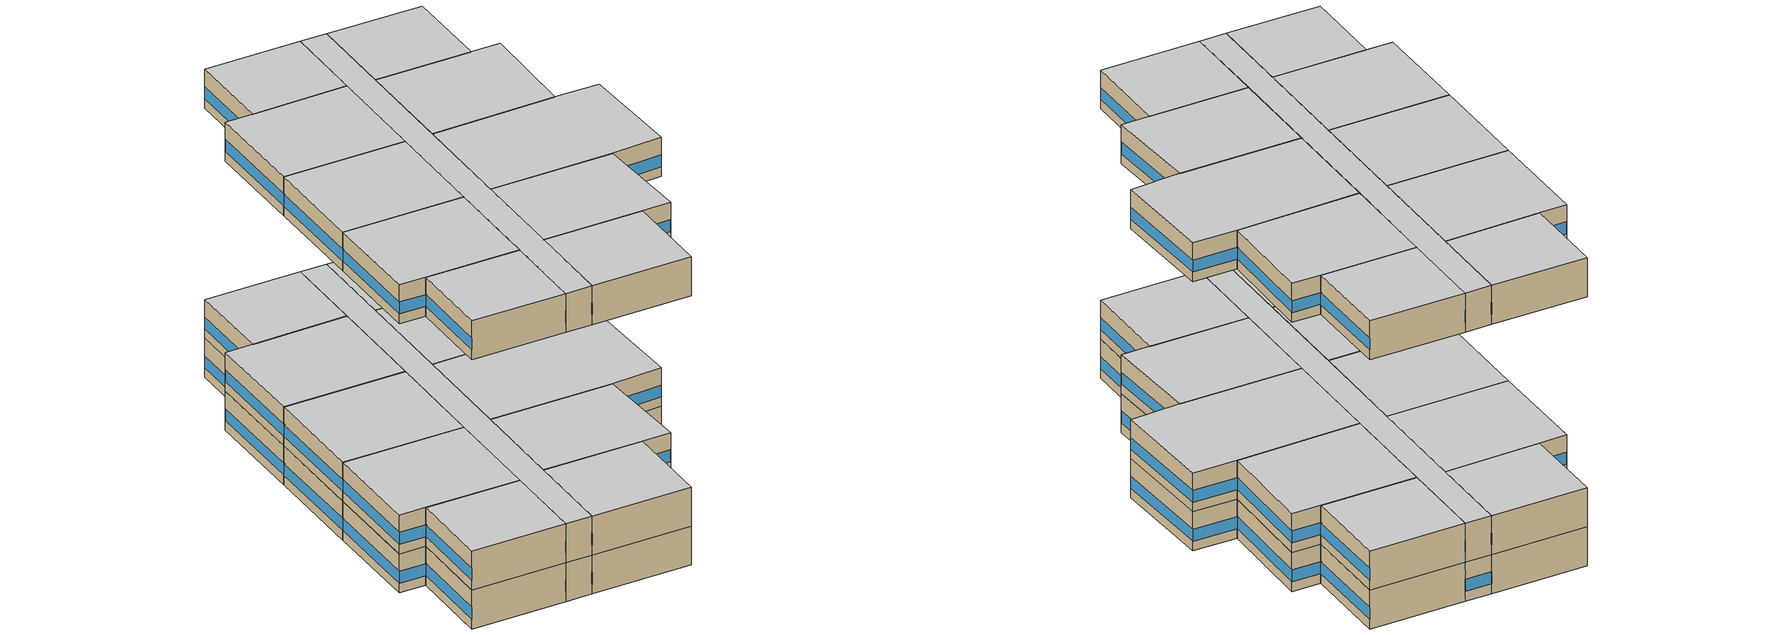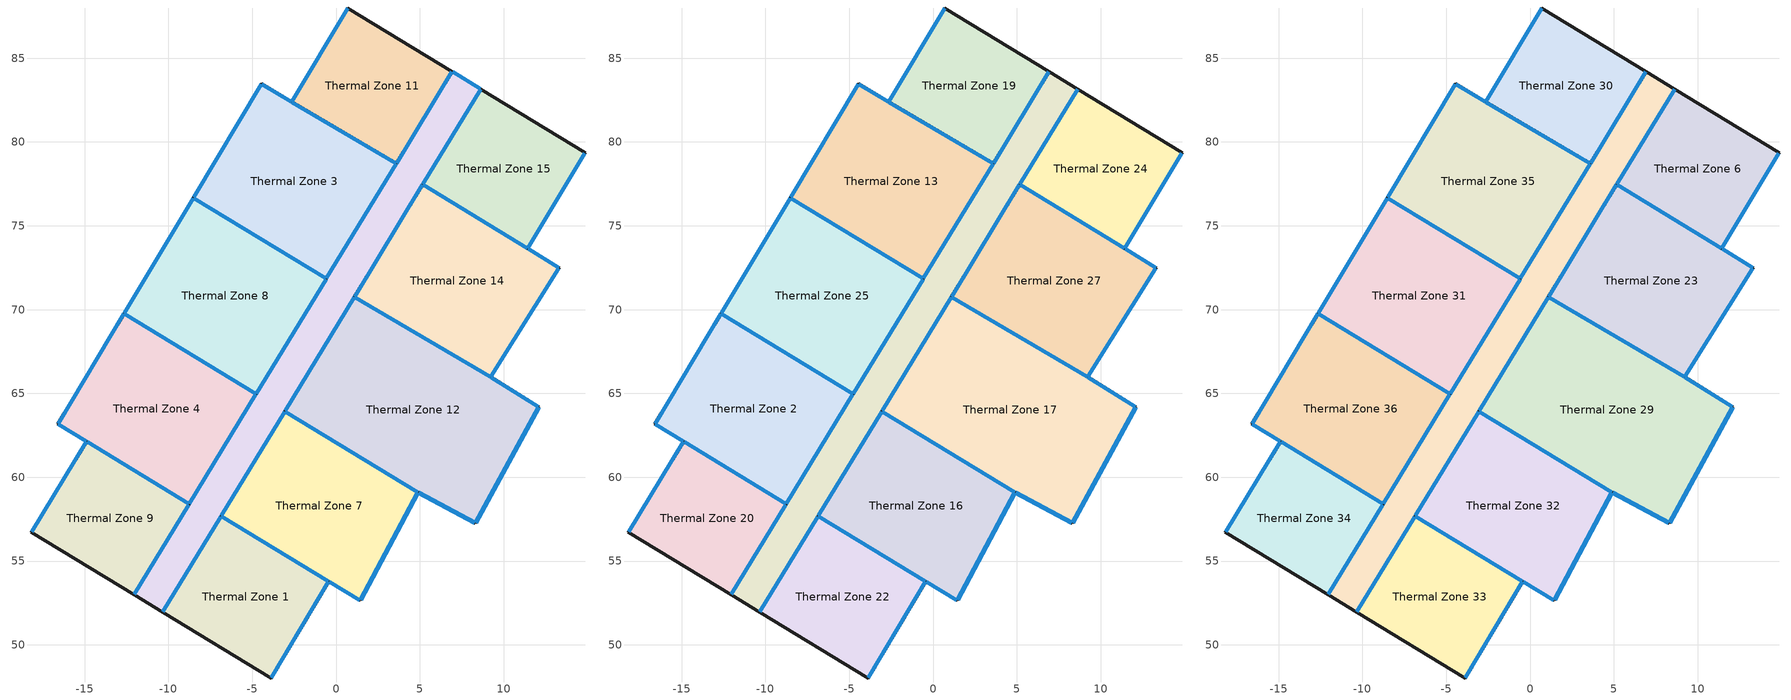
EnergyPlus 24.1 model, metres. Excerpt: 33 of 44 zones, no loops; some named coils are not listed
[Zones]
Thermal Zone 1
 floor ground (Generic Ground Slab 6A 19802010): -6.86,57.68 -0.44,53.78 -3.88,48.03 -10.34,51.96 z0
 wall outside (Generic Exterior Wall pre1980 6A): -0.44,53.78 -6.86,57.68 -10.34,51.96 -3.88,48.03 -0.44,53.78 z0:3.05
 window (Customized Fenestration: u=3.36): -0.46,53.79 -6.84,57.66 / -3.87,48.05 -0.46,53.75 / -6.87,57.66 -10.33,51.98 z0.76:1.68
 roof outside (Typical IEAD Roof pre1980): -3.88,48.03 -0.44,53.78 -6.86,57.68 -10.34,51.96 z3.05
Thermal Zone 11
 floor ground (Generic Ground Slab 6A 19802010): 0.7,87.99 6.92,84.19 3.59,78.72 -2.66,82.39 z0
 wall outside (Generic Exterior Wall pre1980 6A): 0.7,87.99 -2.66,82.39 3.59,78.72 6.92,84.19 0.7,87.99 z0:3.05
 window (Customized Fenestration: u=3.36): 0.69,87.97 -2.65,82.41 / 3.6,78.74 6.91,84.17 / -2.64,82.37 3.57,78.73 z0.76:1.68
 roof outside (Typical IEAD Roof pre1980): 3.59,78.72 6.92,84.19 0.7,87.99 -2.66,82.39 z3.05
Thermal Zone 12
 floor ground (Generic Ground Slab 6A 19802010): 1.09,70.75 9.22,65.99 12.09,64.2 8.3,57.27 4.89,59.1 -3.06,63.93 z0
 wall outside (Generic Exterior Wall pre1980 6A): 1.09,70.75 -3.06,63.93 4.89,59.1 8.3,57.27 12.09,64.2 9.22,65.99 1.09,70.75 z0:3.05
 window (Customized Fenestration: u=3.36): 1.08,70.73 -3.04,63.96 / 9.19,66 1.11,70.74 / 8.31,57.29 12.08,64.18 / -3.04,63.92 4.87,59.11 z0.76:1.68; 12.07,64.22 9.24,65.97 / 4.91,59.09 8.28,57.28 z0.76:1.69
 roof outside (Typical IEAD Roof pre1980): 8.3,57.27 12.09,64.2 9.22,65.99 1.09,70.75 -3.06,63.93 4.89,59.1 z3.05
Thermal Zone 14
 floor ground (Generic Ground Slab 6A 19802010): 5.16,77.45 11.43,73.64 13.3,72.49 9.22,65.99 1.09,70.75 z0
 wall outside (Generic Exterior Wall pre1980 6A): 5.16,77.45 1.09,70.75 9.22,65.99 13.3,72.49 11.43,73.64 5.16,77.45 z0:3.05
 window (Customized Fenestration: u=3.36): 5.15,77.43 1.1,70.78 / 11.41,73.66 5.18,77.44 / 9.23,66.01 13.28,72.47 / 1.11,70.74 9.19,66 z0.76:1.68; 13.27,72.5 11.45,73.63 z0.76:1.7
 roof outside (Typical IEAD Roof pre1980): 9.22,65.99 13.3,72.49 11.43,73.64 5.16,77.45 1.09,70.75 z3.05
Thermal Zone 15
 floor ground (Generic Ground Slab 6A 19802010): 8.63,83.15 14.85,79.36 11.43,73.64 5.16,77.45 z0
 wall outside (Generic Exterior Wall pre1980 6A): 8.63,83.15 5.16,77.45 11.43,73.64 14.85,79.36 8.63,83.15 z0:3.05
 window (Customized Fenestration: u=3.36): 8.61,83.13 5.18,77.48 / 11.44,73.66 14.83,79.33 / 5.18,77.44 11.41,73.66 z0.76:1.68
 roof outside (Typical IEAD Roof pre1980): 11.43,73.64 14.85,79.36 8.63,83.15 5.16,77.45 z3.05
Thermal Zone 3
 floor ground (Generic Ground Slab 6A 19802010): -4.45,83.46 -2.66,82.39 3.59,78.72 -0.59,71.85 -8.51,76.67 z0
 wall outside (Generic Exterior Wall pre1980 6A): -4.45,83.46 -8.51,76.67 -0.59,71.85 3.59,78.72 -2.66,82.39 -4.45,83.46 z0:3.05
 window (Customized Fenestration: u=3.36): -4.46,83.43 -8.5,76.69 / 3.57,78.73 -2.64,82.37 / -0.57,71.87 3.58,78.7 / -8.49,76.65 -0.61,71.86 z0.76:1.68; -2.68,82.4 -4.42,83.44 z0.76:1.7
 roof outside (Typical IEAD Roof pre1980): -0.59,71.85 3.59,78.72 -2.66,82.39 -4.45,83.46 -8.51,76.67 z3.05
Thermal Zone 4
 floor ground (Generic Ground Slab 6A 19802010): -12.65,69.77 -4.77,64.97 -8.77,58.39 -16.59,63.18 z0
 wall outside (Generic Exterior Wall pre1980 6A): -8.77,58.39 -4.77,64.97 -12.65,69.77 -16.59,63.18 -14.88,62.13 -8.77,58.39 z0:3.05
 window (Customized Fenestration: u=3.36): -8.75,58.41 -4.78,64.95 / -14.86,62.12 -8.79,58.41 / -12.66,69.74 -16.58,63.2 / -4.79,64.99 -12.63,69.75 z0.76:1.68; -16.57,63.17 -14.9,62.14 z0.76:1.7
 roof outside (Typical IEAD Roof pre1980): -8.77,58.39 -4.77,64.97 -12.65,69.77 -16.59,63.18 z3.05
Thermal Zone 5
 floor ground (Generic Ground Slab 6A 19802010): 6.92,84.19 8.63,83.15 -10.34,51.96 -12.05,53 z0; 6.92,84.19 8.63,83.15 -10.34,51.96 -12.05,53 z0
 wall outside (Generic Exterior Wall pre1980 6A): -12.05,53 -10.34,51.96 -6.86,57.68 -3.06,63.93 1.09,70.75 5.16,77.45 8.63,83.15 6.92,84.19 3.59,78.72 -0.59,71.85 -4.77,64.97 -8.77,58.39 -12.05,53 -10.34,51.96 -6.86,57.68 -3.06,63.93 1.09,70.75 5.16,77.45 8.63,83.15 6.92,84.19 3.59,78.72 -0.59,71.85 -4.77,64.97 -8.77,58.39 -12.05,53 z0:3.05
 window (Customized Fenestration: u=3.36): -8.78,58.37 -12.04,53.02 / -4.78,64.95 -8.75,58.41 / -0.6,71.82 -4.75,65 / 3.58,78.7 -0.57,71.87 / 6.91,84.17 3.6,78.74 / 5.18,77.48 8.61,83.13 / 1.1,70.78 5.15,77.43 / -3.04,63.96 1.08,70.73 / -6.85,57.7 -3.07,63.91 / -10.33,51.98 -6.87,57.66 z0.76:1.68; 8.61,83.17 6.94,84.18 z0.76:1.7
 roof outside (Typical IEAD Roof pre1980): -10.34,51.96 8.63,83.15 6.92,84.19 -12.05,53 z3.05; -10.34,51.96 8.63,83.15 6.92,84.19 -12.05,53 z3.05
Thermal Zone 7
 floor ground (Generic Ground Slab 6A 19802010): -3.06,63.93 4.89,59.1 1.44,52.66 -0.44,53.78 -6.86,57.68 z0
 wall outside (Generic Exterior Wall pre1980 6A): 1.44,52.66 4.89,59.1 -3.06,63.93 -6.86,57.68 -0.44,53.78 1.44,52.66 z0:3.05
 window (Customized Fenestration: u=3.36): 1.46,52.69 4.88,59.08 / -6.84,57.66 -0.46,53.79 / -3.07,63.91 -6.85,57.7 / 4.87,59.11 -3.04,63.92 z0.76:1.68; -0.42,53.76 1.42,52.68 z0.76:1.7
 roof outside (Typical IEAD Roof pre1980): 1.44,52.66 4.89,59.1 -3.06,63.93 -6.86,57.68 -0.44,53.78 z3.05
Thermal Zone 8
 floor ground (Generic Ground Slab 6A 19802010): -8.51,76.67 -0.59,71.85 -4.77,64.97 -12.65,69.77 z0
 wall outside (Generic Exterior Wall pre1980 6A): -4.77,64.97 -0.59,71.85 -8.51,76.67 -12.65,69.77 -4.77,64.97 z0:3.05
 window (Customized Fenestration: u=3.36): -4.75,65 -0.6,71.82 / -12.63,69.75 -4.79,64.99 / -8.53,76.64 -12.63,69.79 / -0.61,71.86 -8.49,76.65 z0.76:1.68
 roof outside (Typical IEAD Roof pre1980): -4.77,64.97 -0.59,71.85 -8.51,76.67 -12.65,69.77 z3.05
Thermal Zone 9
 floor ground (Generic Ground Slab 6A 19802010): -14.88,62.13 -8.77,58.39 -12.05,53 -18.17,56.72 z0
 wall outside (Generic Exterior Wall pre1980 6A): -12.05,53 -8.77,58.39 -14.88,62.13 -18.17,56.72 -12.05,53 z0:3.05
 window (Customized Fenestration: u=3.36): -12.04,53.02 -8.78,58.37 / -14.89,62.11 -18.16,56.74 / -8.79,58.41 -14.86,62.12 z0.76:1.68
 roof outside (Typical IEAD Roof pre1980): -12.05,53 -8.77,58.39 -14.88,62.13 -18.17,56.72 z3.05
Thermal Zone 13
 floor ground (Generic Ground Slab 6A 19802010): -4.45,83.46 -2.66,82.39 3.59,78.72 -0.59,71.85 -8.51,76.67 z3.05
 wall outside (Generic Exterior Wall pre1980 6A): -4.45,83.46 -8.51,76.67 -0.59,71.85 3.59,78.72 -2.66,82.39 -4.45,83.46 z3.05:6.1
 window (Customized Fenestration: u=3.36): -4.46,83.43 -8.5,76.69 / 3.57,78.73 -2.64,82.37 / -0.57,71.87 3.58,78.7 / -8.49,76.65 -0.61,71.86 z3.81:4.73; -2.68,82.4 -4.42,83.44 z3.81:4.75
 ceiling adiabatic (Generic Interior Ceiling 7): -0.59,71.85 3.59,78.72 -2.66,82.39 -4.45,83.46 -8.51,76.67 z6.1
Thermal Zone 16
 floor ground (Generic Ground Slab 6A 19802010): -3.06,63.93 4.89,59.1 1.44,52.66 -0.44,53.78 -6.86,57.68 z3.05
 wall outside (Generic Exterior Wall pre1980 6A): 4.89,59.1 -3.06,63.93 -6.86,57.68 -0.44,53.78 1.44,52.66 4.89,59.1 z3.05:6.1
 window (Customized Fenestration: u=3.36): 4.87,59.11 -3.04,63.92 / 1.46,52.69 4.88,59.08 / -6.84,57.66 -0.46,53.79 / -3.07,63.91 -6.85,57.7 z3.81:4.73; -0.42,53.76 1.42,52.68 z3.81:4.74
 ceiling adiabatic (Generic Interior Ceiling 3): 1.44,52.66 4.89,59.1 -3.06,63.93 -6.86,57.68 -0.44,53.78 z6.1
Thermal Zone 17
 floor ground (Generic Ground Slab 6A 19802010): 1.09,70.75 9.22,65.99 12.09,64.2 8.3,57.27 4.89,59.1 -3.06,63.93 z3.05
 wall outside (Generic Exterior Wall pre1980 6A): 1.09,70.75 -3.06,63.93 4.89,59.1 8.3,57.27 12.09,64.2 9.22,65.99 1.09,70.75 z3.05:6.1
 window (Customized Fenestration: u=3.36): 1.08,70.73 -3.04,63.96 / 9.19,66 1.11,70.74 / 8.31,57.29 12.08,64.18 / 4.91,59.09 8.28,57.28 / -3.04,63.92 4.87,59.11 z3.81:4.73; 12.07,64.22 9.24,65.97 z3.81:4.74
 ceiling adiabatic (Generic Interior Ceiling 1): 8.3,57.27 12.09,64.2 9.22,65.99 1.09,70.75 -3.06,63.93 4.89,59.1 z6.1
Thermal Zone 19
 floor ground (Generic Ground Slab 6A 19802010): 0.7,87.99 6.92,84.19 3.59,78.72 -2.66,82.39 z3.05
 wall outside (Generic Exterior Wall pre1980 6A): 0.7,87.99 -2.66,82.39 3.59,78.72 6.92,84.19 0.7,87.99 z3.05:6.1
 window (Customized Fenestration: u=3.36): 0.69,87.97 -2.65,82.41 / 3.6,78.74 6.91,84.17 / -2.64,82.37 3.57,78.73 z3.81:4.73
 ceiling adiabatic (Generic Interior Ceiling 22): 3.59,78.72 6.92,84.19 0.7,87.99 -2.66,82.39 z6.1
Thermal Zone 2
 floor ground (Generic Ground Slab 6A 19802010): -12.65,69.77 -4.77,64.97 -8.77,58.39 -16.59,63.18 z3.05
 wall outside (Generic Exterior Wall pre1980 6A): -8.77,58.39 -4.77,64.97 -12.65,69.77 -16.59,63.18 -14.88,62.13 -8.77,58.39 z3.05:6.1
 window (Customized Fenestration: u=3.36): -8.75,58.41 -4.78,64.95 / -14.86,62.12 -8.79,58.41 / -12.66,69.74 -16.58,63.2 / -4.79,64.99 -12.63,69.75 z3.81:4.73; -16.57,63.17 -14.9,62.14 z3.81:4.75
 ceiling adiabatic (Generic Interior Ceiling 4): -8.77,58.39 -4.77,64.97 -12.65,69.77 -16.59,63.18 z6.1
Thermal Zone 20
 floor ground (Generic Ground Slab 6A 19802010): -14.88,62.13 -8.77,58.39 -12.05,53 -18.17,56.72 z3.05
 wall outside (Generic Exterior Wall pre1980 6A): -12.05,53 -8.77,58.39 -14.88,62.13 -18.17,56.72 -12.05,53 z3.05:6.1
 window (Customized Fenestration: u=3.36): -12.04,53.02 -8.78,58.37 / -14.89,62.11 -18.16,56.74 / -8.79,58.41 -14.86,62.12 z3.81:4.73
 ceiling adiabatic (Generic Interior Ceiling 2): -12.05,53 -8.77,58.39 -14.88,62.13 -18.17,56.72 z6.1
Thermal Zone 22
 floor ground (Generic Ground Slab 6A 19802010): -6.86,57.68 -0.44,53.78 -3.88,48.03 -10.34,51.96 z3.05
 wall outside (Generic Exterior Wall pre1980 6A): -0.44,53.78 -6.86,57.68 -10.34,51.96 -3.88,48.03 -0.44,53.78 z3.05:6.1
 window (Customized Fenestration: u=3.36): -0.46,53.79 -6.84,57.66 / -3.87,48.05 -0.46,53.75 / -6.87,57.66 -10.33,51.98 z3.81:4.73
 ceiling adiabatic (Generic Interior Ceiling 5): -3.88,48.03 -0.44,53.78 -6.86,57.68 -10.34,51.96 z6.1
Thermal Zone 24
 floor ground (Generic Ground Slab 6A 19802010): 8.63,83.15 14.85,79.36 11.43,73.64 5.16,77.45 z3.05
 wall outside (Generic Exterior Wall pre1980 6A): 8.63,83.15 5.16,77.45 11.43,73.64 14.85,79.36 8.63,83.15 z3.05:6.1
 window (Customized Fenestration: u=3.36): 8.61,83.13 5.18,77.48 / 11.44,73.66 14.83,79.33 / 5.18,77.44 11.41,73.66 z3.81:4.73
 ceiling adiabatic (Generic Interior Ceiling 6): 11.43,73.64 14.85,79.36 8.63,83.15 5.16,77.45 z6.1
Thermal Zone 25
 floor ground (Generic Ground Slab 6A 19802010): -8.51,76.67 -0.59,71.85 -4.77,64.97 -12.65,69.77 z3.05
 wall outside (Generic Exterior Wall pre1980 6A): -4.77,64.97 -0.59,71.85 -8.51,76.67 -12.65,69.77 -4.77,64.97 z3.05:6.1
 window (Customized Fenestration: u=3.36): -4.75,65 -0.6,71.82 / -12.63,69.75 -4.79,64.99 / -8.53,76.64 -12.63,69.79 / -0.61,71.86 -8.49,76.65 z3.81:4.73
 ceiling adiabatic (Generic Interior Ceiling 8): -4.77,64.97 -0.59,71.85 -8.51,76.67 -12.65,69.77 z6.1
Thermal Zone 26
 floor ground (Generic Ground Slab 6A 19802010): 6.92,84.19 8.63,83.15 -10.34,51.96 -12.05,53 z3.05
 wall outside (Generic Exterior Wall pre1980 6A): -6.86,57.68 -3.06,63.93 1.09,70.75 5.16,77.45 8.63,83.15 6.92,84.19 3.59,78.72 -0.59,71.85 -4.77,64.97 -8.77,58.39 -12.05,53 -10.34,51.96 -6.86,57.68 z3.05:6.1
 window (Customized Fenestration: u=3.36): -6.85,57.7 -3.07,63.91 / -10.33,51.98 -6.87,57.66 / -8.78,58.37 -12.04,53.02 / -4.78,64.95 -8.75,58.41 / -0.6,71.82 -4.75,65 / 3.58,78.7 -0.57,71.87 / 6.91,84.17 3.6,78.74 / 5.18,77.48 8.61,83.13 / 1.1,70.78 5.15,77.43 / -3.04,63.96 1.08,70.73 z3.81:4.73
 ceiling adiabatic (Generic Interior Ceiling 9): -10.34,51.96 8.63,83.15 6.92,84.19 -12.05,53 z6.1
Thermal Zone 27
 floor ground (Generic Ground Slab 6A 19802010): 5.16,77.45 11.43,73.64 13.3,72.49 9.22,65.99 1.09,70.75 z3.05
 wall outside (Generic Exterior Wall pre1980 6A): 5.16,77.45 1.09,70.75 9.22,65.99 13.3,72.49 11.43,73.64 5.16,77.45 z3.05:6.1
 window (Customized Fenestration: u=3.36): 5.15,77.43 1.1,70.78 / 11.41,73.66 5.18,77.44 / 9.23,66.01 13.28,72.47 / 1.11,70.74 9.19,66 z3.81:4.73; 13.27,72.5 11.45,73.63 z3.81:4.74
 ceiling adiabatic (Generic Interior Ceiling 10): 9.22,65.99 13.3,72.49 11.43,73.64 5.16,77.45 1.09,70.75 z6.1
Thermal Zone 23
 floor adiabatic (Generic Interior Floor 5): 5.16,77.45 11.43,73.64 13.3,72.49 9.22,65.99 1.09,70.75 z21.1
 wall outside (Generic Exterior Wall pre1980 6A): 5.16,77.45 1.09,70.75 9.22,65.99 13.3,72.49 11.43,73.64 5.16,77.45 z21.1:24.14
 window (Customized Fenestration: u=3.36): 5.15,77.43 1.1,70.78 / 11.41,73.66 5.18,77.44 / 9.23,66.01 13.28,72.47 / 1.11,70.74 9.19,66 z21.86:22.78; 13.27,72.5 11.45,73.63 z21.86:22.79
 ceiling adiabatic (Generic Interior Ceiling 17): 9.22,65.99 13.3,72.49 11.43,73.64 5.16,77.45 1.09,70.75 z24.14
Thermal Zone 28
 floor adiabatic (Generic Interior Floor): 6.92,84.19 8.63,83.15 -10.34,51.96 -12.05,53 z21.1
 wall outside (Generic Exterior Wall pre1980 6A): -6.86,57.68 -3.06,63.93 1.09,70.75 5.16,77.45 8.63,83.15 6.92,84.19 3.59,78.72 -0.59,71.85 -4.77,64.97 -8.77,58.39 -12.05,53 -10.34,51.96 -6.86,57.68 z21.1:24.14
 window (Customized Fenestration: u=3.36): -6.85,57.7 -3.07,63.91 / -10.33,51.98 -6.87,57.66 / -8.78,58.37 -12.04,53.02 / -4.78,64.95 -8.75,58.41 / -0.6,71.82 -4.75,65 / 3.58,78.7 -0.57,71.87 / 6.91,84.17 3.6,78.74 / 5.18,77.48 8.61,83.13 / 1.1,70.78 5.15,77.43 / -3.04,63.96 1.08,70.73 z21.86:22.78
 ceiling adiabatic (Generic Interior Ceiling 11): -10.34,51.96 8.63,83.15 6.92,84.19 -12.05,53 z24.14
Thermal Zone 29
 floor adiabatic (Generic Interior Floor 1): 1.09,70.75 9.22,65.99 12.09,64.2 8.3,57.27 4.89,59.1 -3.06,63.93 z21.1
 wall outside (Generic Exterior Wall pre1980 6A): 1.09,70.75 -3.06,63.93 4.89,59.1 8.3,57.27 12.09,64.2 9.22,65.99 1.09,70.75 z21.1:24.14
 window (Customized Fenestration: u=3.36): 1.08,70.73 -3.04,63.96 / 9.19,66 1.11,70.74 / 12.07,64.22 9.24,65.97 / 8.31,57.29 12.08,64.18 / 4.91,59.09 8.28,57.28 / -3.04,63.92 4.87,59.11 z21.86:22.78
 ceiling adiabatic (Generic Interior Ceiling 21): 8.3,57.27 12.09,64.2 9.22,65.99 1.09,70.75 -3.06,63.93 4.89,59.1 z24.14
Thermal Zone 30
 floor adiabatic (Generic Interior Floor 6): 0.7,87.99 6.92,84.19 3.59,78.72 -2.66,82.39 z21.1
 wall outside (Generic Exterior Wall pre1980 6A): 0.7,87.99 -2.66,82.39 3.59,78.72 6.92,84.19 0.7,87.99 z21.1:24.14
 window (Customized Fenestration: u=3.36): 0.69,87.97 -2.65,82.41 / 3.6,78.74 6.91,84.17 / -2.64,82.37 3.57,78.73 z21.86:22.78
 ceiling adiabatic (Generic Interior Ceiling 16): 3.59,78.72 6.92,84.19 0.7,87.99 -2.66,82.39 z24.14
Thermal Zone 31
 floor adiabatic (Generic Interior Floor 2): -8.51,76.67 -0.59,71.85 -4.77,64.97 -12.65,69.77 z21.1
 wall outside (Generic Exterior Wall pre1980 6A): -4.77,64.97 -0.59,71.85 -8.51,76.67 -12.65,69.77 -4.77,64.97 z21.1:24.14
 window (Customized Fenestration: u=3.36): -4.75,65 -0.6,71.82 / -12.63,69.75 -4.79,64.99 / -8.53,76.64 -12.63,69.79 / -0.61,71.86 -8.49,76.65 z21.86:22.78
 ceiling adiabatic (Generic Interior Ceiling 20): -4.77,64.97 -0.59,71.85 -8.51,76.67 -12.65,69.77 z24.14
Thermal Zone 32
 floor adiabatic (Generic Interior Floor 21): -3.06,63.93 4.89,59.1 1.44,52.66 -0.44,53.78 -6.86,57.68 z21.1
 wall outside (Generic Exterior Wall pre1980 6A): 1.44,52.66 4.89,59.1 -3.06,63.93 -6.86,57.68 -0.44,53.78 1.44,52.66 z21.1:24.14
 window (Customized Fenestration: u=3.36): 1.46,52.69 4.88,59.08 / -6.84,57.66 -0.46,53.79 / -3.07,63.91 -6.85,57.7 / 4.87,59.11 -3.04,63.92 z21.86:22.78; -0.42,53.76 1.42,52.68 z21.86:22.79
 ceiling adiabatic (Generic Interior Ceiling 14): 1.44,52.66 4.89,59.1 -3.06,63.93 -6.86,57.68 -0.44,53.78 z24.14
Thermal Zone 33
 floor adiabatic (Generic Interior Floor 3): -6.86,57.68 -0.44,53.78 -3.88,48.03 -10.34,51.96 z21.1
 wall outside (Generic Exterior Wall pre1980 6A): -0.44,53.78 -6.86,57.68 -10.34,51.96 -3.88,48.03 -0.44,53.78 z21.1:24.14
 window (Customized Fenestration: u=3.36): -0.46,53.79 -6.84,57.66 / -3.87,48.05 -0.46,53.75 / -6.87,57.66 -10.33,51.98 z21.86:22.78
 ceiling adiabatic (Generic Interior Ceiling 19): -3.88,48.03 -0.44,53.78 -6.86,57.68 -10.34,51.96 z24.14
Thermal Zone 34
 floor adiabatic (Generic Interior Floor 4): -14.88,62.13 -8.77,58.39 -12.05,53 -18.17,56.72 z21.1
 wall outside (Generic Exterior Wall pre1980 6A): -12.05,53 -8.77,58.39 -14.88,62.13 -18.17,56.72 -12.05,53 z21.1:24.14
 window (Customized Fenestration: u=3.36): -12.04,53.02 -8.78,58.37 / -14.89,62.11 -18.16,56.74 / -8.79,58.41 -14.86,62.12 z21.86:22.78
 ceiling adiabatic (Generic Interior Ceiling 18): -12.05,53 -8.77,58.39 -14.88,62.13 -18.17,56.72 z24.14
Thermal Zone 35
 floor adiabatic (Generic Interior Floor 8): -4.45,83.46 -2.66,82.39 3.59,78.72 -0.59,71.85 -8.51,76.67 z21.1
 wall outside (Generic Exterior Wall pre1980 6A): -4.45,83.46 -8.51,76.67 -0.59,71.85 3.59,78.72 -2.66,82.39 -4.45,83.46 z21.1:24.14
 window (Customized Fenestration: u=3.36): -4.46,83.43 -8.5,76.69 / 3.57,78.73 -2.64,82.37 / -0.57,71.87 3.58,78.7 / -8.49,76.65 -0.61,71.86 z21.86:22.78; -2.68,82.4 -4.42,83.44 z21.86:22.79
 ceiling adiabatic (Generic Interior Ceiling 12): -0.59,71.85 3.59,78.72 -2.66,82.39 -4.45,83.46 -8.51,76.67 z24.14
Thermal Zone 36
 floor adiabatic (Generic Interior Floor 9): -12.65,69.77 -4.77,64.97 -8.77,58.39 -16.59,63.18 z21.1
 wall outside (Generic Exterior Wall pre1980 6A): -8.77,58.39 -4.77,64.97 -12.65,69.77 -16.59,63.18 -14.88,62.13 -8.77,58.39 z21.1:24.14
 window (Customized Fenestration: u=3.36): -8.75,58.41 -4.78,64.95 / -14.86,62.12 -8.79,58.41 / -12.66,69.74 -16.58,63.2 / -4.79,64.99 -12.63,69.75 z21.86:22.78; -16.57,63.17 -14.9,62.14 z21.86:22.79
 ceiling adiabatic (Generic Interior Ceiling 13): -8.77,58.39 -4.77,64.97 -12.65,69.77 -16.59,63.18 z24.14
Thermal Zone 6
 floor adiabatic (Generic Interior Floor 7): 8.63,83.15 14.85,79.36 11.43,73.64 5.16,77.45 z21.1
 wall outside (Generic Exterior Wall pre1980 6A): 8.63,83.15 5.16,77.45 11.43,73.64 14.85,79.36 8.63,83.15 z21.1:24.14
 window (Customized Fenestration: u=3.36): 8.61,83.13 5.18,77.48 / 11.44,73.66 14.83,79.33 / 5.18,77.44 11.41,73.66 z21.86:22.78
 ceiling adiabatic (Generic Interior Ceiling 15): 11.43,73.64 14.85,79.36 8.63,83.15 5.16,77.45 z24.14
[Building]
Building 1
[Site:Location]
Montreal Int'l: Latitude {deg}=45.47; Longitude {deg}=-73.75; Time Zone {hr}=-5; Elevation {m}=36
[SizingPeriod:DesignDay] Month=7; Day of Month=21; Day Type=SummerDesignDay; Daily Dry-Bulb Temperature Range {deltaC}=9.3; Dry-Bulb Temperature Range Modifier Type=DefaultMultipliers; Barometric Pressure {Pa}=100893; Wind Speed {m/s}=4.9; Wind Direction {deg}=220; Rain Indicator=No; Snow Indicator=No; Daylight Saving Time Indicator=No; Solar Model Indicator=ASHRAETau; ASHRAE Clear Sky Optical Depth for Beam Irradiance (taub)=0.465; ASHRAE Clear Sky Optical Depth for Diffuse Irradiance (taud)=1.966; Begin Environment Reset Mode=FullResetAtBeginEnvironment
Name | Maximum Dry-Bulb Temperature {C} | Humidity Condition Type | Wetbulb or DewPoint at Maximum Dry-Bulb {C} | Enthalpy at Maximum Dry-Bulb {J/kg}
Montreal Int'l Ann Clg .4% Condns DB=>MWB | 30 | Wetbulb | 22.1
Montreal Int'l Ann Clg .4% Condns DP=>MDB | 26 | Dewpoint | 21.6
Montreal Int'l Ann Clg .4% Condns Enth=>MDB | 28.1 | Enthalpy |  | 69300
Montreal Int'l Ann Clg .4% Condns WB=>MDB | 28.1 | Wetbulb | 23.2
[Material] Thermal Absorptance=0.9
Name | Roughness | Thickness {m} | Conductivity {W/m-K} | Density {kg/m3} | Specific Heat {J/kg-K} | Solar Absorptance | Visible Absorptance
Generic Acoustic Tile | MediumSmooth | 0.02 | 0.06 | 368 | 590 | 0.2 | 0.2
Generic Brick | MediumRough | 0.1 | 0.9 | 1920 | 790 | 0.65 | 0.65
Generic Ceiling Air Gap | Smooth | 0.1 | 0.556 | 1.28 | 1000 | 0.7 | 0.7
Generic Gypsum Board | MediumSmooth | 0.0127 | 0.16 | 800 | 1090 | 0.5 | 0.5
Generic HW Concrete | MediumRough | 0.2 | 1.95 | 2240 | 900 | 0.8 | 0.8
Generic LW Concrete | MediumRough | 0.1 | 0.53 | 1280 | 840 | 0.8 | 0.8
Generic Wall Air Gap | Smooth | 0.1 | 0.667 | 1.28 | 1000 | 0.7 | 0.7
Metal Roof Surface 2 | Smooth | 0.0008 | 45.28 | 7824 | 500 | 0.7 | 0.7
Roof Membrane 1 | VeryRough | 0.0095 | 0.16 | 1121.29 | 1460 | 0.7 | 0.7
[Material:NoMass] Roughness=Smooth; Thermal Absorptance=0.9; Solar Absorptance=0.7; Visible Absorptance=0.7
Name | Thermal Resistance {m2-K/W}
Typical Insulation R-1.2 Pre1980roof | 2.73841
Typical Insulation R1.76 GBC | 1.76
Typical Insulation U=0.459 | 2.17
[WindowMaterial:SimpleGlazingSystem]
Fenestration U=3.32 0.66 1: U-Factor {W/m2-K}=3.32; Solar Heat Gain Coefficient=0.66; Visible Transmittance=0.21
[Construction]
Customized Fenestration: u=3.36: Fenestration U=3.32 0.66 1
Generic Exterior Wall pre1980 6A: Generic Brick, Generic LW Concrete, Typical Insulation R1.76 GBC, Generic Wall Air Gap, Generic Gypsum Board
Generic Ground Slab 6A 19802010: Typical Insulation U=0.459, Generic HW Concrete
Generic Interior Ceiling 1; Generic Interior Ceiling 10; Generic Interior Ceiling 11; Generic Interior Ceiling 12; Generic Interior Ceiling 13; Generic Interior Ceiling 14; Generic Interior Ceiling 15; Generic Interior Ceiling 16; Generic Interior Ceiling 17; Generic Interior Ceiling 18; Generic Interior Ceiling 19; Generic Interior Ceiling 2; Generic Interior Ceiling 20; Generic Interior Ceiling 21; Generic Interior Ceiling 22; Generic Interior Ceiling 3; Generic Interior Ceiling 4; Generic Interior Ceiling 5; Generic Interior Ceiling 6; Generic Interior Ceiling 7; Generic Interior Ceiling 8; Generic Interior Ceiling 9: Generic LW Concrete, Generic Ceiling Air Gap, Generic Acoustic Tile
Generic Interior Floor; Generic Interior Floor 1; Generic Interior Floor 2; Generic Interior Floor 21; Generic Interior Floor 3; Generic Interior Floor 4; Generic Interior Floor 5; Generic Interior Floor 6; Generic Interior Floor 7; Generic Interior Floor 8; Generic Interior Floor 9: Generic Acoustic Tile, Generic Ceiling Air Gap, Generic LW Concrete
Typical IEAD Roof pre1980: Roof Membrane 1, Typical Insulation R-1.2 Pre1980roof, Metal Roof Surface 2
[Zone] Part of Total Floor Area=Yes
Name | Multiplier
Thermal Zone 1; Thermal Zone 11; Thermal Zone 12; Thermal Zone 13; Thermal Zone 14; Thermal Zone 15; Thermal Zone 16; Thermal Zone 17; Thermal Zone 19; Thermal Zone 2; Thermal Zone 20; Thermal Zone 22; Thermal Zone 24; Thermal Zone 25; Thermal Zone 26; Thermal Zone 27; Thermal Zone 4; Thermal Zone 5; Thermal Zone 7; Thermal Zone 8; Thermal Zone 9 | 1
Thermal Zone 23; Thermal Zone 28; Thermal Zone 29; Thermal Zone 3; Thermal Zone 30; Thermal Zone 31; Thermal Zone 32; Thermal Zone 33; Thermal Zone 34; Thermal Zone 35; Thermal Zone 36; Thermal Zone 6 | 10
[Space]
Name | Zone | Space Type
Space 101 | Thermal Zone 1 | MURB lobby
Space 111 | Thermal Zone 11 | MURB large
Space 105 | Thermal Zone 12 | MURB large
Space 119 | Thermal Zone 13 | MURB large
Space 108 | Thermal Zone 14 | MURB large
Space 110 | Thermal Zone 15 | MURB large
Space 114 | Thermal Zone 16 | MURB large
Space 112 | Thermal Zone 17 | MURB large
Space 115 | Thermal Zone 19 | MURB large
Space 116 | Thermal Zone 2 | MURB large
Space 113 | Thermal Zone 20 | MURB large
Space 117 | Thermal Zone 22 | MURB large
Space 128 | Thermal Zone 23 | MURB large
Space 118 | Thermal Zone 24 | MURB large
Space 120 | Thermal Zone 25 | MURB large
Space 121 | Thermal Zone 26 | MURB lobby 1
Space 122 | Thermal Zone 27 | MURB large
Space 123 | Thermal Zone 28 | MURB lobby 2
Space 124 | Thermal Zone 29 | MURB large
Space 109 | Thermal Zone 3 | MURB large
Space 129 | Thermal Zone 30 | MURB small 6
Space 125 | Thermal Zone 31 | MURB large
Space 134 | Thermal Zone 32 | MURB large
Space 126 | Thermal Zone 33 | MURB small 4
Space 127 | Thermal Zone 34 | MURB small 5
Space 131 | Thermal Zone 35 | MURB large
Space 132 | Thermal Zone 36 | MURB large
Space 106 | Thermal Zone 4 | MURB large
Space 102 | Thermal Zone 5 | MURB large
Space 130 | Thermal Zone 6 | MURB small 7
Space 103 | Thermal Zone 7 | MURB large
Space 107 | Thermal Zone 8 | MURB large
Space 104 | Thermal Zone 9 | MURB large
[SpaceList]
MURB lobby: Space 101
MURB large: Space 116, Space 109, Space 106, Space 102, Space 103, Space 112, Space 114, Space 107, Space 104, Space 135, Space 111, Space 105, Space 119, Space 108, Space 110, Space 115, Space 113, Space 117, Space 128, Space 118, Space 120, Space 122, Space 124, Space 125, Space 134, Space 131, Space 132, Space 136, Space 138, Space 139, Space 143, Space 144
MURB lobby 1: Space 121
MURB lobby 2: Space 123
MURB small 6: Space 129
MURB small 4: Space 126
MURB small 5: Space 127
MURB small 7: Space 130
[ZoneControl:Thermostat] Temperature Difference Between Cutout And Setpoint {deltaC}=0
Name | Zone or ZoneList | Control Type Schedule | Control 1
Thermal Zone 1 Thermostat | Thermal Zone 1 | Thermal Zone 1 Thermostat Schedule | Thermostat Setpoint Dual Setpoint 1
Thermal Zone 11 Thermostat | Thermal Zone 11 | Thermal Zone 11 Thermostat Schedule | Thermostat Setpoint Dual Setpoint 42
Thermal Zone 12 Thermostat | Thermal Zone 12 | Thermal Zone 12 Thermostat Schedule | Thermostat Setpoint Dual Setpoint 43
Thermal Zone 13 Thermostat | Thermal Zone 13 | Thermal Zone 13 Thermostat Schedule | Thermostat Setpoint Dual Setpoint 39
Thermal Zone 14 Thermostat | Thermal Zone 14 | Thermal Zone 14 Thermostat Schedule | Thermostat Setpoint Dual Setpoint 44
Thermal Zone 15 Thermostat | Thermal Zone 15 | Thermal Zone 15 Thermostat Schedule | Thermostat Setpoint Dual Setpoint 35
Thermal Zone 16 Thermostat | Thermal Zone 16 | Thermal Zone 16 Thermostat Schedule | Thermostat Setpoint Dual Setpoint 34
Thermal Zone 17 Thermostat | Thermal Zone 17 | Thermal Zone 17 Thermostat Schedule | Thermostat Setpoint Dual Setpoint 38
Thermal Zone 19 Thermostat | Thermal Zone 19 | Thermal Zone 19 Thermostat Schedule | Thermostat Setpoint Dual Setpoint 36
Thermal Zone 2 Thermostat | Thermal Zone 2 | Thermal Zone 2 Thermostat Schedule | Thermostat Setpoint Dual Setpoint 29
Thermal Zone 20 Thermostat | Thermal Zone 20 | Thermal Zone 20 Thermostat Schedule | Thermostat Setpoint Dual Setpoint 4
Thermal Zone 22 Thermostat | Thermal Zone 22 | Thermal Zone 22 Thermostat Schedule | Thermostat Setpoint Dual Setpoint 8
Thermal Zone 23 Thermostat | Thermal Zone 23 | Thermal Zone 23 Thermostat Schedule | Thermostat Setpoint Dual Setpoint 13
Thermal Zone 24 Thermostat | Thermal Zone 24 | Thermal Zone 24 Thermostat Schedule | Thermostat Setpoint Dual Setpoint 3
Thermal Zone 25 Thermostat | Thermal Zone 25 | Thermal Zone 25 Thermostat Schedule | Thermostat Setpoint Dual Setpoint 25
Thermal Zone 26 Thermostat | Thermal Zone 26 | Thermal Zone 26 Thermostat Schedule | Thermostat Setpoint Dual Setpoint 17
Thermal Zone 27 Thermostat | Thermal Zone 27 | Thermal Zone 27 Thermostat Schedule | Thermostat Setpoint Dual Setpoint 9
Thermal Zone 28 Thermostat | Thermal Zone 28 | Thermal Zone 28 Thermostat Schedule | Thermostat Setpoint Dual Setpoint 20
Thermal Zone 29 Thermostat | Thermal Zone 29 | Thermal Zone 29 Thermostat Schedule | Thermostat Setpoint Dual Setpoint 14
Thermal Zone 3 Thermostat | Thermal Zone 3 | Thermal Zone 3 Thermostat Schedule | Thermostat Setpoint Dual Setpoint 30
Thermal Zone 30 Thermostat | Thermal Zone 30 | Thermal Zone 30 Thermostat Schedule | Thermostat Setpoint Dual Setpoint 15
Thermal Zone 31 Thermostat | Thermal Zone 31 | Thermal Zone 31 Thermostat Schedule | Thermostat Setpoint Dual Setpoint 18
Thermal Zone 32 Thermostat | Thermal Zone 32 | Thermal Zone 32 Thermostat Schedule | Thermostat Setpoint Dual Setpoint 21
Thermal Zone 33 Thermostat | Thermal Zone 33 | Thermal Zone 33 Thermostat Schedule | Thermostat Setpoint Dual Setpoint 5
Thermal Zone 34 Thermostat | Thermal Zone 34 | Thermal Zone 34 Thermostat Schedule | Thermostat Setpoint Dual Setpoint 16
Thermal Zone 35 Thermostat | Thermal Zone 35 | Thermal Zone 35 Thermostat Schedule | Thermostat Setpoint Dual Setpoint 10
Thermal Zone 36 Thermostat | Thermal Zone 36 | Thermal Zone 36 Thermostat Schedule | Thermostat Setpoint Dual Setpoint 12
Thermal Zone 4 Thermostat | Thermal Zone 4 | Thermal Zone 4 Thermostat Schedule | Thermostat Setpoint Dual Setpoint 32
Thermal Zone 5 Thermostat | Thermal Zone 5 | Thermal Zone 5 Thermostat Schedule | Thermostat Setpoint Dual Setpoint 28
Thermal Zone 6 Thermostat | Thermal Zone 6 | Thermal Zone 6 Thermostat Schedule | Thermostat Setpoint Dual Setpoint 27
Thermal Zone 7 Thermostat | Thermal Zone 7 | Thermal Zone 7 Thermostat Schedule | Thermostat Setpoint Dual Setpoint 31
Thermal Zone 8 Thermostat | Thermal Zone 8 | Thermal Zone 8 Thermostat Schedule | Thermostat Setpoint Dual Setpoint 33
Thermal Zone 9 Thermostat | Thermal Zone 9 | Thermal Zone 9 Thermostat Schedule | Thermostat Setpoint Dual Setpoint 40
[ThermostatSetpoint:DualSetpoint] Heating Setpoint Temperature Schedule=NECB-G-Thermostat Setpoint-Heating; Cooling Setpoint Temperature Schedule=NECB-G-Thermostat Setpoint-Cooling
Thermostat Setpoint Dual Setpoint 1; Thermostat Setpoint Dual Setpoint 42; Thermostat Setpoint Dual Setpoint 43; Thermostat Setpoint Dual Setpoint 39; Thermostat Setpoint Dual Setpoint 44; Thermostat Setpoint Dual Setpoint 35; Thermostat Setpoint Dual Setpoint 34; Thermostat Setpoint Dual Setpoint 38; Thermostat Setpoint Dual Setpoint 36; Thermostat Setpoint Dual Setpoint 29; Thermostat Setpoint Dual Setpoint 4; Thermostat Setpoint Dual Setpoint 8; Thermostat Setpoint Dual Setpoint 13; Thermostat Setpoint Dual Setpoint 3; Thermostat Setpoint Dual Setpoint 25; Thermostat Setpoint Dual Setpoint 17; Thermostat Setpoint Dual Setpoint 9; Thermostat Setpoint Dual Setpoint 20; Thermostat Setpoint Dual Setpoint 14; Thermostat Setpoint Dual Setpoint 30; Thermostat Setpoint Dual Setpoint 15; Thermostat Setpoint Dual Setpoint 18; Thermostat Setpoint Dual Setpoint 21; Thermostat Setpoint Dual Setpoint 5; Thermostat Setpoint Dual Setpoint 16; Thermostat Setpoint Dual Setpoint 10; Thermostat Setpoint Dual Setpoint 12; Thermostat Setpoint Dual Setpoint 32; Thermostat Setpoint Dual Setpoint 28; Thermostat Setpoint Dual Setpoint 27; Thermostat Setpoint Dual Setpoint 31; Thermostat Setpoint Dual Setpoint 33; Thermostat Setpoint Dual Setpoint 40
[ZoneHVAC:Baseboard:Convective:Electric] Availability Schedule=Always On Discrete hvac_library; Heating Design Capacity {W}=Autosize; Efficiency=1
Elec Baseboard; Elec Baseboard 40; Elec Baseboard 41; Elec Baseboard 42; Elec Baseboard 38; Elec Baseboard 43; Elec Baseboard 34; Elec Baseboard 33; Elec Baseboard 37; Elec Baseboard 36; Elec Baseboard 35; Elec Baseboard 28; Elec Baseboard 3; Elec Baseboard 22; Elec Baseboard 7; Elec Baseboard 12; Elec Baseboard 2; Elec Baseboard 24; Elec Baseboard 16; Elec Baseboard 8; Elec Baseboard 19; Elec Baseboard 13; Elec Baseboard 29; Elec Baseboard 14; Elec Baseboard 17; Elec Baseboard 20; Elec Baseboard 4; Elec Baseboard 15; Elec Baseboard 9; Elec Baseboard 11; Elec Baseboard 18; Elec Baseboard 5; Elec Baseboard 6; Elec Baseboard 31; Elec Baseboard 25; Elec Baseboard 23; Elec Baseboard 21; Elec Baseboard 10; Elec Baseboard 1; Elec Baseboard 27; Elec Baseboard 26; Elec Baseboard 30; Elec Baseboard 32; Elec Baseboard 39
[ZoneHVAC:PackagedTerminalHeatPump] Availability Schedule=Always On Discrete hvac_library; Cooling Supply Air Flow Rate {m3/s}=Autosize; Heating Supply Air Flow Rate {m3/s}=Autosize; No Load Supply Air Flow Rate {m3/s}=Autosize; No Load Supply Air Flow Rate Control Set To Low Speed=Yes; Cooling Outdoor Air Flow Rate {m3/s}=Autosize; Heating Outdoor Air Flow Rate {m3/s}=Autosize; No Load Outdoor Air Flow Rate {m3/s}=Autosize; Heating Convergence Tolerance=0.001; Cooling Convergence Tolerance=0.001; Maximum Supply Air Temperature from Supplemental Heater {C}=Autosize; Maximum Outdoor Dry-Bulb Temperature for Supplemental Heater Operation {C}=21; Fan Placement=DrawThrough; Supply Air Fan Operating Mode Schedule=Always On Discrete hvac_library
Name | Supply Air Fan | Heating Coil | Cooling Coil | Supplemental Heating Coil
PTHP | PTHP CV Fan | PTHP 1 Spd DX Htg Coil | PTHP 1 Spd DX Clg Coil | PTHP Elec Htg Backup Coil
PTHP 40 | PTHP CV Fan 40 | PTHP 1 Spd DX Htg Coil 40 | PTHP 1 Spd DX Clg Coil 40 | PTHP Elec Htg Backup Coil 40
PTHP 41 | PTHP CV Fan 41 | PTHP 1 Spd DX Htg Coil 41 | PTHP 1 Spd DX Clg Coil 41 | PTHP Elec Htg Backup Coil 41
PTHP 42 | PTHP CV Fan 42 | PTHP 1 Spd DX Htg Coil 42 | PTHP 1 Spd DX Clg Coil 42 | PTHP Elec Htg Backup Coil 42
PTHP 38 | PTHP CV Fan 38 | PTHP 1 Spd DX Htg Coil 38 | PTHP 1 Spd DX Clg Coil 38 | PTHP Elec Htg Backup Coil 38
PTHP 43 | PTHP CV Fan 43 | PTHP 1 Spd DX Htg Coil 43 | PTHP 1 Spd DX Clg Coil 43 | PTHP Elec Htg Backup Coil 43
PTHP 34 | PTHP CV Fan 34 | PTHP 1 Spd DX Htg Coil 34 | PTHP 1 Spd DX Clg Coil 34 | PTHP Elec Htg Backup Coil 34
PTHP 33 | PTHP CV Fan 33 | PTHP 1 Spd DX Htg Coil 33 | PTHP 1 Spd DX Clg Coil 33 | PTHP Elec Htg Backup Coil 33
PTHP 37 | PTHP CV Fan 37 | PTHP 1 Spd DX Htg Coil 37 | PTHP 1 Spd DX Clg Coil 37 | PTHP Elec Htg Backup Coil 37
PTHP 36 | PTHP CV Fan 36 | PTHP 1 Spd DX Htg Coil 36 | PTHP 1 Spd DX Clg Coil 36 | PTHP Elec Htg Backup Coil 36
PTHP 35 | PTHP CV Fan 35 | PTHP 1 Spd DX Htg Coil 35 | PTHP 1 Spd DX Clg Coil 35 | PTHP Elec Htg Backup Coil 35
PTHP 28 | PTHP CV Fan 28 | PTHP 1 Spd DX Htg Coil 28 | PTHP 1 Spd DX Clg Coil 28 | PTHP Elec Htg Backup Coil 28
PTHP 3 | PTHP CV Fan 3 | PTHP 1 Spd DX Htg Coil 3 | PTHP 1 Spd DX Clg Coil 3 | PTHP Elec Htg Backup Coil 3
PTHP 22 | PTHP CV Fan 22 | PTHP 1 Spd DX Htg Coil 22 | PTHP 1 Spd DX Clg Coil 22 | PTHP Elec Htg Backup Coil 22
PTHP 7 | PTHP CV Fan 7 | PTHP 1 Spd DX Htg Coil 7 | PTHP 1 Spd DX Clg Coil 7 | PTHP Elec Htg Backup Coil 7
PTHP 12 | PTHP CV Fan 12 | PTHP 1 Spd DX Htg Coil 12 | PTHP 1 Spd DX Clg Coil 12 | PTHP Elec Htg Backup Coil 12
PTHP 2 | PTHP CV Fan 2 | PTHP 1 Spd DX Htg Coil 2 | PTHP 1 Spd DX Clg Coil 2 | PTHP Elec Htg Backup Coil 2
PTHP 24 | PTHP CV Fan 24 | PTHP 1 Spd DX Htg Coil 24 | PTHP 1 Spd DX Clg Coil 24 | PTHP Elec Htg Backup Coil 24
PTHP 16 | PTHP CV Fan 16 | PTHP 1 Spd DX Htg Coil 16 | PTHP 1 Spd DX Clg Coil 16 | PTHP Elec Htg Backup Coil 16
PTHP 8 | PTHP CV Fan 8 | PTHP 1 Spd DX Htg Coil 8 | PTHP 1 Spd DX Clg Coil 8 | PTHP Elec Htg Backup Coil 8
[Zone equipment]
Thermal Zone 1: Elec Baseboard, PTHP
Thermal Zone 11: Elec Baseboard 41, PTHP 41
Thermal Zone 12: Elec Baseboard 42, PTHP 42
Thermal Zone 13: Elec Baseboard 38, PTHP 38
Thermal Zone 14: Elec Baseboard 43, PTHP 43
Thermal Zone 15: Elec Baseboard 34, PTHP 34
Thermal Zone 16: Elec Baseboard 33, PTHP 33
Thermal Zone 17: Elec Baseboard 37, PTHP 37
Thermal Zone 19: Elec Baseboard 35, PTHP 35
Thermal Zone 2: Elec Baseboard 28, PTHP 28
Thermal Zone 20: Elec Baseboard 3, PTHP 3
Thermal Zone 22: Elec Baseboard 7, PTHP 7
Thermal Zone 23: Elec Baseboard 12, PTHP 12
Thermal Zone 24: Elec Baseboard 2, PTHP 2
Thermal Zone 25: Elec Baseboard 24, PTHP 24
Thermal Zone 26: Elec Baseboard 16, PTHP 16
Thermal Zone 27: Elec Baseboard 8, PTHP 8
Thermal Zone 28: Elec Baseboard 19, PTHP 19
Thermal Zone 29: Elec Baseboard 13, PTHP 13
Thermal Zone 3: Elec Baseboard 29, PTHP 29
Thermal Zone 30: Elec Baseboard 14, PTHP 14
Thermal Zone 31: Elec Baseboard 17, PTHP 17
Thermal Zone 32: Elec Baseboard 20, PTHP 20
Thermal Zone 33: Elec Baseboard 4, PTHP 4
Thermal Zone 34: Elec Baseboard 15, PTHP 15
Thermal Zone 35: Elec Baseboard 9, PTHP 9
Thermal Zone 36: Elec Baseboard 11, PTHP 11
Thermal Zone 4: Elec Baseboard 31, PTHP 31
Thermal Zone 5: Elec Baseboard 27, PTHP 27
Thermal Zone 6: Elec Baseboard 26, PTHP 26
Thermal Zone 7: Elec Baseboard 30, PTHP 30
Thermal Zone 8: Elec Baseboard 32, PTHP 32
Thermal Zone 9: Elec Baseboard 39, PTHP 39
[Sizing:Zone] Zone Cooling Design Supply Air Temperature Input Method=SupplyAirTemperature; Zone Cooling Design Supply Air Temperature {C}=14; Zone Cooling Design Supply Air Temperature Difference {deltaC}=11.11; Zone Heating Design Supply Air Temperature Input Method=SupplyAirTemperature; Zone Heating Design Supply Air Temperature {C}=40; Zone Heating Design Supply Air Temperature Difference {deltaC}=11.11; Zone Cooling Design Supply Air Humidity Ratio {kgWater/kgDryAir}=0.0085; Zone Heating Design Supply Air Humidity Ratio {kgWater/kgDryAir}=0.008; Cooling Design Air Flow Method=DesignDay; Cooling Design Air Flow Rate {m3/s}=0; Cooling Minimum Air Flow per Zone Floor Area {m3/s-m2}=0.000762; Cooling Minimum Air Flow {m3/s}=0; Cooling Minimum Air Flow Fraction=0; Heating Design Air Flow Method=DesignDay; Heating Design Air Flow Rate {m3/s}=0; Heating Maximum Air Flow per Zone Floor Area {m3/s-m2}=0.002032; Heating Maximum Air Flow {m3/s}=0.141576; Heating Maximum Air Flow Fraction=0.3; Account for Dedicated Outdoor Air System=No; Zone Load Sizing Method=Sensible Load Only No Latent Load; Zone Latent Cooling Design Supply Air Humidity Ratio Input Method=HumidityRatioDifference; Zone Cooling Design Supply Air Humidity Ratio Difference {kgWater/kgDryAir}=0.005; Zone Latent Heating Design Supply Air Humidity Ratio Input Method=HumidityRatioDifference; Zone Humidification Design Supply Air Humidity Ratio Difference {kgWater/kgDryAir}=0.005
Name | Design Specification Outdoor Air Object
Thermal Zone 1 | Thermal Zone 1 Zero air DSOA
Thermal Zone 11 | Thermal Zone 11 DSOA Space List
Thermal Zone 12 | Thermal Zone 12 DSOA Space List
Thermal Zone 13 | Thermal Zone 13 DSOA Space List
Thermal Zone 14 | Thermal Zone 14 DSOA Space List
Thermal Zone 15 | Thermal Zone 15 DSOA Space List
Thermal Zone 16 | Thermal Zone 16 DSOA Space List
Thermal Zone 17 | Thermal Zone 17 DSOA Space List
Thermal Zone 19 | Thermal Zone 19 DSOA Space List
Thermal Zone 2 | Thermal Zone 2 DSOA Space List
Thermal Zone 20 | Thermal Zone 20 DSOA Space List
Thermal Zone 22 | Thermal Zone 22 DSOA Space List
Thermal Zone 23 | Thermal Zone 23 DSOA Space List
Thermal Zone 24 | Thermal Zone 24 DSOA Space List
Thermal Zone 25 | Thermal Zone 25 DSOA Space List
Thermal Zone 26 | Thermal Zone 26 Zero air DSOA
Thermal Zone 27 | Thermal Zone 27 DSOA Space List
Thermal Zone 28 | Thermal Zone 28 Zero air DSOA
Thermal Zone 29 | Thermal Zone 29 DSOA Space List
Thermal Zone 3 | Thermal Zone 3 DSOA Space List
Thermal Zone 30 | Thermal Zone 30 DSOA Space List
Thermal Zone 31 | Thermal Zone 31 DSOA Space List
Thermal Zone 32 | Thermal Zone 32 DSOA Space List
Thermal Zone 33 | Thermal Zone 33 DSOA Space List
Thermal Zone 34 | Thermal Zone 34 DSOA Space List
Thermal Zone 35 | Thermal Zone 35 DSOA Space List
Thermal Zone 36 | Thermal Zone 36 DSOA Space List
Thermal Zone 4 | Thermal Zone 4 DSOA Space List
Thermal Zone 5 | Thermal Zone 5 DSOA Space List
Thermal Zone 6 | Thermal Zone 6 DSOA Space List
Thermal Zone 7 | Thermal Zone 7 DSOA Space List
Thermal Zone 8 | Thermal Zone 8 DSOA Space List
Thermal Zone 9 | Thermal Zone 9 DSOA Space List
[DesignSpecification:OutdoorAir] Outdoor Air Method=Sum; Outdoor Air Flow per Person {m3/s-person}=0; Outdoor Air Flow per Zone Floor Area {m3/s-m2}=0; Outdoor Air Flow Air Changes per Hour {1/hr}=0
Name | Outdoor Air Flow per Zone {m3/s}
Thermal Zone 1 Zero air DSOA; Thermal Zone 26 Zero air DSOA; Thermal Zone 28 Zero air DSOA | 0
MidriseApartment Apartment Ventilation | 0.05
[People] Number of People Schedule=MidriseApartment Apartment Occ; Number of People Calculation Method=People/Area; People per Floor Area {person/m2}=0.0283091; Fraction Radiant=0.3; Activity Level Schedule=MidriseApartment Activity
Name | Zone or ZoneList or Space or SpaceList
People 1 | MURB large
People 8 | MURB small 6
People 6 | MURB small 4
People 7 | MURB small 5
People 9 | MURB small 7
[ElectricEquipment] Schedule=MURB Appliances and lighting; Design Level Calculation Method=Watts/Area; Watts per Floor Area {W/m2}=8.15; Fraction Latent=0; Fraction Radiant=0.5; Fraction Lost=0
Name | Zone or ZoneList or Space or SpaceList
Electric Equipment 1 | MURB large
Electric Equipment 8 | MURB small 6
Electric Equipment 6 | MURB small 4
Electric Equipment 7 | MURB small 5
Electric Equipment 9 | MURB small 7
[DesignSpecification:OutdoorAir:SpaceList] Space Design Specification Outdoor Air Object Name 1=MidriseApartment Apartment Ventilation
Name | Space Name 1
Thermal Zone 11 DSOA Space List | Space 111
Thermal Zone 12 DSOA Space List | Space 105
Thermal Zone 13 DSOA Space List | Space 119
Thermal Zone 14 DSOA Space List | Space 108
Thermal Zone 15 DSOA Space List | Space 110
Thermal Zone 16 DSOA Space List | Space 114
Thermal Zone 17 DSOA Space List | Space 112
Thermal Zone 19 DSOA Space List | Space 115
Thermal Zone 2 DSOA Space List | Space 116
Thermal Zone 20 DSOA Space List | Space 113
Thermal Zone 22 DSOA Space List | Space 117
Thermal Zone 23 DSOA Space List | Space 128
Thermal Zone 24 DSOA Space List | Space 118
Thermal Zone 25 DSOA Space List | Space 120
Thermal Zone 27 DSOA Space List | Space 122
Thermal Zone 29 DSOA Space List | Space 124
Thermal Zone 3 DSOA Space List | Space 109
Thermal Zone 30 DSOA Space List | Space 129
Thermal Zone 31 DSOA Space List | Space 125
Thermal Zone 32 DSOA Space List | Space 134
Thermal Zone 33 DSOA Space List | Space 126
Thermal Zone 34 DSOA Space List | Space 127
Thermal Zone 35 DSOA Space List | Space 131
Thermal Zone 36 DSOA Space List | Space 132
Thermal Zone 4 DSOA Space List | Space 106
Thermal Zone 5 DSOA Space List | Space 102
Thermal Zone 6 DSOA Space List | Space 130
Thermal Zone 7 DSOA Space List | Space 103
Thermal Zone 8 DSOA Space List | Space 107
Thermal Zone 9 DSOA Space List | Space 104
[Schedule:Compact]
Thermal Zone 1 Thermostat Schedule; Thermal Zone 11 Thermostat Schedule; Thermal Zone 12 Thermostat Schedule; Thermal Zone 13 Thermostat Schedule; Thermal Zone 14 Thermostat Schedule; Thermal Zone 15 Thermostat Schedule; Thermal Zone 16 Thermostat Schedule; Thermal Zone 17 Thermostat Schedule; Thermal Zone 19 Thermostat Schedule; Thermal Zone 2 Thermostat Schedule; Thermal Zone 20 Thermostat Schedule; Thermal Zone 22 Thermostat Schedule; Thermal Zone 23 Thermostat Schedule; Thermal Zone 24 Thermostat Schedule; Thermal Zone 25 Thermostat Schedule; Thermal Zone 26 Thermostat Schedule; Thermal Zone 27 Thermostat Schedule; Thermal Zone 28 Thermostat Schedule; Thermal Zone 29 Thermostat Schedule; Thermal Zone 3 Thermostat Schedule; Thermal Zone 30 Thermostat Schedule; Thermal Zone 31 Thermostat Schedule; Thermal Zone 32 Thermostat Schedule; Thermal Zone 33 Thermostat Schedule; Thermal Zone 34 Thermostat Schedule; Thermal Zone 35 Thermostat Schedule; Thermal Zone 36 Thermostat Schedule; Thermal Zone 4 Thermostat Schedule; Thermal Zone 5 Thermostat Schedule; Thermal Zone 6 Thermostat Schedule; Thermal Zone 7 Thermostat Schedule; Thermal Zone 8 Thermostat Schedule; Thermal Zone 9 Thermostat Schedule: Through: 12/31, For: AllDays, Until: 24:00, 4
[Schedule:Day:Interval]
NECB-G-Thermostat Setpoint-Heating Default 2: No, 01:00, 18, 07:00, 18, 09:00, 21, 17:00, 21, 22:00, 21, 24:00, 18
NECB-G-Thermostat Setpoint-Heating Default: No, 01:00, 19, 07:00, 19, 09:00, 21, 17:00, 20, 22:00, 21, 24:00, 19
NECB-G-Thermostat Setpoint-Cooling Default: No, 08:00, 26, 17:00, 25, 24:00, 24
MidriseApartment Apartment Occ Default; MidriseApartment Apartment Occ Summer Design Day; MidriseApartment Apartment Occ Winter Design Day: No, 07:00, 1, 08:00, 0.85, 09:00, 0.39, 16:00, 0.25, 17:00, 0.3, 18:00, 0.52, 21:00, 0.87, 24:00, 1
MidriseApartment Activity Default; MidriseApartment Activity Summer Design Day; MidriseApartment Activity Winter Design Day: No, 24:00, 120
MURB Weekend schedule: No, 01:00, 0.617, 02:00, 0.543, 03:00, 0.504, 04:00, 0.475, 05:00, 0.463, 06:00, 0.465, 07:00, 0.483, 08:00, 0.547, 09:00, 0.62, 10:00, 0.684, 11:00, 0.736, 12:00, 0.778, 13:00, 0.824, 14:00, 0.817, 15:00, 0.784, 16:00, 0.776, 17:00, 0.793, 18:00, 0.86, 19:00, 0.909, 20:00, 0.886, 21:00, 0.849, 22:00, 0.821, 23:00, 0.774, 24:00, 0.701
MURB Weekday; MURB Friday schedule: No, 01:00, 0.62, 02:00, 0.555, 03:00, 0.513, 04:00, 0.494, 05:00, 0.48, 06:00, 0.478, 07:00, 0.512, 08:00, 0.58, 09:00, 0.625, 10:00, 0.669, 11:00, 0.704, 12:00, 0.742, 13:00, 0.798, 14:00, 0.788, 15:00, 0.757, 16:00, 0.748, 17:00, 0.783, 18:00, 0.894, 19:00, 1, 20:00, 0.985, 21:00, 0.947, 22:00, 0.908, 23:00, 0.832, 24:00, 0.718
Medium Office Lighting All Other Days Schedule: No, 24:00, 0.05
Medium Office Lighting Summer Design Day Schedule 1: No, 06:00, 1, 24:00, 0
Medium Office Lighting Winter Design Day Schedule 1: No, 24:00, 0
[Schedule:Week:Daily]
NECB-G-Thermostat Setpoint-Heating Week Rule - Jan1-Dec31: NECB-G-Thermostat Setpoint-Heating Default 2, NECB-G-Thermostat Setpoint-Heating Default, NECB-G-Thermostat Setpoint-Heating Default, NECB-G-Thermostat Setpoint-Heating Default, NECB-G-Thermostat Setpoint-Heating Default, NECB-G-Thermostat Setpoint-Heating Default, NECB-G-Thermostat Setpoint-Heating Default 2, NECB-G-Thermostat Setpoint-Heating Default, NECB-G-Thermostat Setpoint-Heating Default, NECB-G-Thermostat Setpoint-Heating Default, NECB-G-Thermostat Setpoint-Heating Default, NECB-G-Thermostat Setpoint-Heating Default
NECB-G-Thermostat Setpoint-Cooling Week Rule - Jan1-Dec31: NECB-G-Thermostat Setpoint-Cooling Default, NECB-G-Thermostat Setpoint-Cooling Default, NECB-G-Thermostat Setpoint-Cooling Default, NECB-G-Thermostat Setpoint-Cooling Default, NECB-G-Thermostat Setpoint-Cooling Default, NECB-G-Thermostat Setpoint-Cooling Default, NECB-G-Thermostat Setpoint-Cooling Default, NECB-G-Thermostat Setpoint-Cooling Default, NECB-G-Thermostat Setpoint-Cooling Default, NECB-G-Thermostat Setpoint-Cooling Default, NECB-G-Thermostat Setpoint-Cooling Default, NECB-G-Thermostat Setpoint-Cooling Default
MidriseApartment Apartment Occ Week Rule - Jan1-Dec31: MidriseApartment Apartment Occ Default, MidriseApartment Apartment Occ Default, MidriseApartment Apartment Occ Default, MidriseApartment Apartment Occ Default, MidriseApartment Apartment Occ Default, MidriseApartment Apartment Occ Default, MidriseApartment Apartment Occ Default, MidriseApartment Apartment Occ Default, MidriseApartment Apartment Occ Summer Design Day, MidriseApartment Apartment Occ Winter Design Day, MidriseApartment Apartment Occ Default, MidriseApartment Apartment Occ Default
MidriseApartment Activity Week Rule - Jan1-Dec31: MidriseApartment Activity Default, MidriseApartment Activity Default, MidriseApartment Activity Default, MidriseApartment Activity Default, MidriseApartment Activity Default, MidriseApartment Activity Default, MidriseApartment Activity Default, MidriseApartment Activity Default, MidriseApartment Activity Summer Design Day, MidriseApartment Activity Winter Design Day, MidriseApartment Activity Default, MidriseApartment Activity Default
MURB Appliances and lighting Week Rule - Jan1-Dec31: MURB Weekend schedule, MURB Weekday, MURB Weekday, MURB Weekday, MURB Weekday, MURB Friday schedule, MURB Weekend schedule, Medium Office Lighting All Other Days Schedule, Medium Office Lighting Summer Design Day Schedule 1, Medium Office Lighting Winter Design Day Schedule 1, Medium Office Lighting All Other Days Schedule, Medium Office Lighting All Other Days Schedule
[Schedule:Year]
NECB-G-Thermostat Setpoint-Heating: NECB-G-Thermostat Setpoint-Heating Week Rule - Jan1-Dec31, 1, 1, 12, 31
NECB-G-Thermostat Setpoint-Cooling: NECB-G-Thermostat Setpoint-Cooling Week Rule - Jan1-Dec31, 1, 1, 12, 31
MidriseApartment Apartment Occ: MidriseApartment Apartment Occ Week Rule - Jan1-Dec31, 1, 1, 12, 31
MidriseApartment Activity: MidriseApartment Activity Week Rule - Jan1-Dec31, 1, 1, 12, 31
MURB Appliances and lighting: MURB Appliances and lighting Week Rule - Jan1-Dec31, 1, 1, 12, 31
